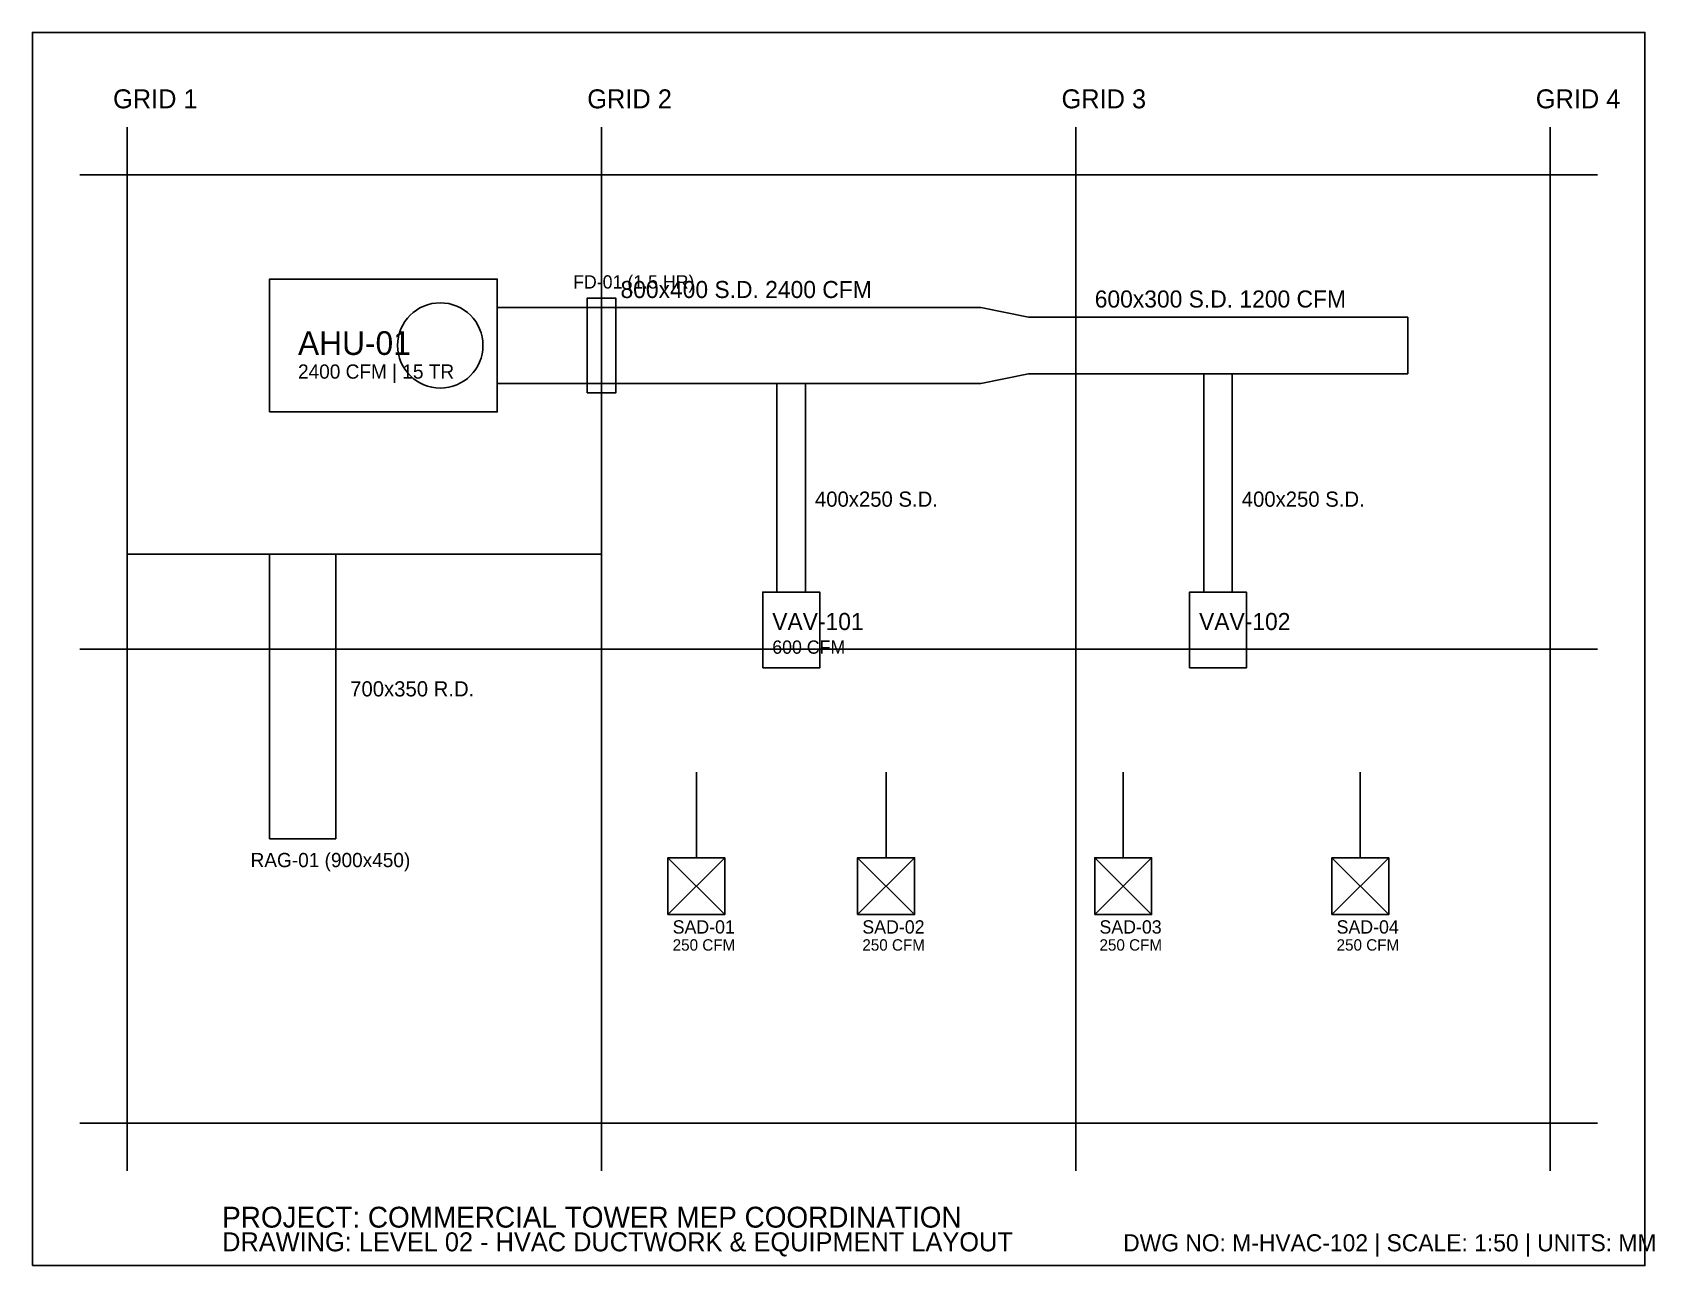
# Model space of a CAD drawing. Header units: millimetres. Extents: x -1000 to 16102, y -1500 to 11500.
import ezdxf

# ---------------------------------------------------------------- set-up
doc = ezdxf.new("R2010")
doc.units = ezdxf.units.MM
for name, color, linetype in [('A-GRID', 8, 'Continuous'), ('A-WALL', 7, 'Continuous'), ('M-HVAC-ANNO', 1, 'Continuous'), ('M-HVAC-DIFF', 3, 'Continuous'), ('M-HVAC-DUCT-RETN', 6, 'Continuous'), ('M-HVAC-DUCT-SUPP', 4, 'Continuous'), ('M-HVAC-EQUP', 2, 'Continuous'), ('TITLE_BLOCK', 7, 'Continuous')]:
    doc.layers.add(name, color=color, linetype=linetype)

msp = doc.modelspace()

# ---------------------------------------------------------------- linework, layer by layer
at = {"layer": 'A-GRID'}
for p, q in [((0, -500), (0, 10500)), ((5000, -500), (5000, 10500)), ((10000, -500), (10000, 10500)), ((15000, -500), (15000, 10500)), ((-500, 10000), (15500, 10000)), ((-500, 5000), (15500, 5000)), ((-500, 0), (15500, 0))]:
    msp.add_line(p, q, dxfattribs=at)
at = {"layer": 'A-WALL'}
msp.add_lwpolyline([(0, 0), (15000, 0), (15000, 10000), (0, 10000)], close=True, dxfattribs=at)
msp.add_lwpolyline([(0, 6000), (5000, 6000), (5000, 10000)], dxfattribs=at)
at = {"layer": 'M-HVAC-DIFF'}
for p, q in [((5700, 2200), (6300, 2800)), ((5700, 2800), (6300, 2200)), ((7700, 2200), (8300, 2800)), ((7700, 2800), (8300, 2200)), ((10200, 2200), (10800, 2800)), ((10200, 2800), (10800, 2200)), ((12700, 2200), (13300, 2800)), ((12700, 2800), (13300, 2200))]:
    msp.add_line(p, q, dxfattribs=at)
for points in [[(5700, 2200), (6300, 2200), (6300, 2800), (5700, 2800)], [(7700, 2200), (8300, 2200), (8300, 2800), (7700, 2800)], [(10200, 2200), (10800, 2200), (10800, 2800), (10200, 2800)], [(12700, 2200), (13300, 2200), (13300, 2800), (12700, 2800)]]:
    msp.add_lwpolyline(points, close=True, dxfattribs=at)
at = {"layer": 'M-HVAC-DUCT-RETN'}
for p, q in [((1500, 6000), (1500, 3000)), ((2200, 6000), (2200, 3000)), ((1500, 3000), (2200, 3000))]:
    msp.add_line(p, q, dxfattribs=at)
at = {"layer": 'M-HVAC-DUCT-SUPP'}
for p, q in [((3900, 8600), (9000, 8600)), ((9000, 8600), (9500, 8500)), ((9500, 8500), (13500, 8500)), ((13500, 8500), (13500, 7900)), ((9000, 7800), (9500, 7900)), ((9500, 7900), (13500, 7900)), ((11350, 7900), (11350, 5600)), ((11650, 7900), (11650, 5600)), ((3900, 7800), (9000, 7800)), ((6850, 7800), (6850, 5600)), ((7150, 7800), (7150, 5600)), ((6000, 2800), (6000, 3700)), ((8000, 2800), (8000, 3700)), ((10500, 2800), (10500, 3700)), ((13000, 2800), (13000, 3700))]:
    msp.add_line(p, q, dxfattribs=at)
at = {"layer": 'M-HVAC-EQUP'}
for points in [[(1500, 7500), (3900, 7500), (3900, 8900), (1500, 8900)], [(4850, 7700), (5150, 7700), (5150, 8700), (4850, 8700)], [(6700, 4800), (7300, 4800), (7300, 5600), (6700, 5600)], [(11200, 4800), (11800, 4800), (11800, 5600), (11200, 5600)]]:
    msp.add_lwpolyline(points, close=True, dxfattribs=at)
msp.add_circle((3300, 8200), 450, dxfattribs=at)
at = {"layer": 'TITLE_BLOCK'}
msp.add_lwpolyline([(-1000, -1500), (16000, -1500), (16000, 11500), (-1000, 11500)], close=True, dxfattribs=at)

# ---------------------------------------------------------------- texts
at = {"layer": 'A-GRID'}
for s, p in [('GRID 1', (-150, 10700)), ('GRID 2', (4850, 10700)), ('GRID 3', (9850, 10700)), ('GRID 4', (14850, 10700))]:
    msp.add_text(s, height=200, dxfattribs=at).set_placement(p)
at = {"layer": 'M-HVAC-ANNO'}
for s, height, p in [('FD-01 (1.5 HR)', 140, (4700, 8800)), ('800x400 S.D. 2400 CFM', 180, (5200, 8700)), ('600x300 S.D. 1200 CFM', 180, (10200, 8600)), ('AHU-01', 250, (1800, 8100)), ('2400 CFM | 15 TR', 150, (1800, 7850)), ('400x250 S.D.', 160, (7250, 6500)), ('400x250 S.D.', 160, (11750, 6500)), ('VAV-101', 180, (6800, 5200)), ('VAV-102', 180, (11300, 5200)), ('600 CFM', 140, (6800, 4950)), ('700x350 R.D.', 160, (2350, 4500)), ('RAG-01 (900x450)', 150, (1300, 2700)), ('SAD-01', 140, (5750, 2000)), ('SAD-02', 140, (7750, 2000)), ('SAD-03', 140, (10250, 2000)), ('SAD-04', 140, (12750, 2000)), ('250 CFM', 120, (5750, 1820)), ('250 CFM', 120, (7750, 1820)), ('250 CFM', 120, (10250, 1820)), ('250 CFM', 120, (12750, 1820))]:
    msp.add_text(s, height=height, dxfattribs=at).set_placement(p)
at = {"layer": 'TITLE_BLOCK'}
for s, height, p in [('PROJECT: COMMERCIAL TOWER MEP COORDINATION', 220, (1000, -1100)), ('DRAWING: LEVEL 02 - HVAC DUCTWORK & EQUIPMENT LAYOUT', 200, (1000, -1350)), ('DWG NO: M-HVAC-102 | SCALE: 1:50 | UNITS: MM', 180, (10500, -1350))]:
    msp.add_text(s, height=height, dxfattribs=at).set_placement(p)

doc.saveas('drawing.dxf')
